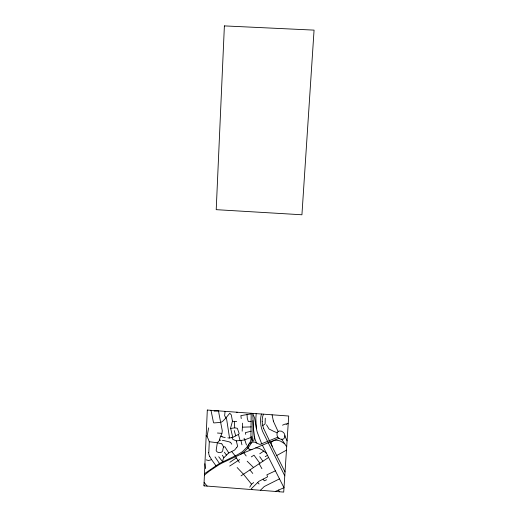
<?xml version="1.0" encoding="UTF-8"?>
<svg xmlns="http://www.w3.org/2000/svg" width="518" height="518" viewBox="0 0 518 518"><rect width="100%" height="100%" fill="white"/><g stroke="black" fill="none" stroke-linecap="round" stroke-linejoin="round"><path stroke-width="0.78" d="M208.799 452.525L209.285 441.737L208.359 439.348A22.222 20.791 19.7 0 0 207.032 436.7L208.618 427.9M254.506 436.687L253.762 440.818A0.725 0.686 12.5 0 1 253.419 440.96L253.237 440.967A1.211 1.14 12.5 0 1 252.253 440.501L251.89 439.665A13.662 12.872 11.1 0 1 251.8 439.361L251.735 439.135A20.027 18.875 10.4 0 1 251.236 436.421M227.855 437.852L228.943 437.988A3.691 3.471 15.5 0 0 229.416 437.995L232.763 437.386L230.581 428.114L232.459 421.192L231.313 414.912L229.765 413.247L225.647 418.259A14.821 14.031 18.2 0 1 225.369 418.583L222.811 421.134A6.987 6.604 17.4 0 1 221.885 421.807L220.687 422.423L213.928 422.921A1.017 0.958 17.6 0 1 213.5 422.61L211.001 410.314M242.178 431.177L242.612 423.18M225.071 411.35L224.695 415.047A8.333 7.887 15.5 0 0 224.663 415.481L224.676 415.734A0.9 0.848 16.5 0 0 224.754 415.993L225.045 416.42A12.717 12.05 15.4 0 0 225.324 416.737L226.483 418.797A18.24 17.204 18.3 0 1 226.78 420.104L229.545 437.988M265.268 418.188L265.086 423.918L262.743 425.576M256.183 413.636L255.84 418.544L256.358 428.263M223.517 447.416L223.485 447.468A5.199 4.876 15.2 0 0 222.928 449.546C223.09 452.596 219.496 453.341 217.295 452.007A1.658 1.554 16.3 0 1 217.01 451.8L216.498 451.126A4.759 4.461 16.1 0 1 216.161 450.349L217.346 442.676A0.654 0.615 16.6 0 1 217.463 442.469L217.974 442.061A4.824 4.532 17 0 0 218.874 441.194L219.166 440.773A3.717 3.49 16.9 0 0 219.477 440.073L219.82 438.513A6.158 5.782 15.7 0 1 220.014 437.878L220.882 435.994A21.853 20.565 19 0 0 221.367 434.829L221.769 433.721A8.405 7.906 17.4 0 0 221.976 432.957L222.008 432.789A12.516 11.778 17.9 0 0 222.235 430.484L219.101 414.355A98.426 93.538 4 0 1 218.771 412.354L218.557 410.871L214.083 411.162M263.448 414.167L262.717 416.42A18.797 17.787 9.1 0 0 262.212 420.182L262.218 421.354M251.023 443.576L251.366 442.961A11.448 10.768 14 0 0 251.877 441.815L252.998 435.36L252.855 420.584M249.747 487.185L251.521 484.181L253.703 482.549M218.725 456.759L222.695 461.836L222.947 459.874A16.142 15.08 13.9 0 1 223.394 458.618L223.614 458.132A3.574 3.341 15.2 0 1 223.867 457.724L228.296 453.295A4.94 4.623 14.7 0 1 228.762 452.978L234.55 450.058A2.448 2.299 14.7 0 0 234.855 449.766L235.198 449.333A17.152 16.058 12.8 0 1 235.47 448.983L236.765 447.422M236.875 447.299L237.548 446.445A0.719 0.673 14.3 0 0 237.626 446.231L236.312 440.87L232.822 439.387L231.889 437.574M204.416 475.077L209.635 470.901L218.661 464.957A72.313 66.544 11.3 0 1 222.423 462.852L244.328 452.628L278.956 438.332M260.444 490.274L264.245 486.525L279.48 478.865M204.481 473.711L218.376 464.193A56.404 52.078 12.2 0 1 220.454 463.008L237.425 454.804L241.589 452.24A26.981 25.408 16.1 0 0 243.434 450.744L245.804 448.381A41.123 38.792 17.6 0 0 247.429 446.471L250.265 441.906A12.348 11.623 14.3 0 0 250.893 439.834L251.178 413.267M259.738 453.8L263.733 451.074M229.875 462.309L236.357 457.925M240.663 454.241L243.674 452.078A26.418 24.87 15.9 0 0 245.454 450.518L246.944 449.022A32.615 30.737 16.5 0 0 251.023 443.576M241.058 475.848L268.583 457.433M229.681 466.07L239.685 459.576M288.066 423.29L286.914 423.983M251.301 456.895L253.982 455.192L259.868 463.267M265.242 456.662L267.515 455.322M276.683 455.555L286.46 450.155M282.524 425.207L284.544 424.287A3.859 3.645 8.5 0 1 286.111 424.067M232.763 437.386L238.623 434.33L239.18 433.611L237.335 428.289L234.719 427.849L230.627 428.464M275.395 470.83L266.887 474.838L267.573 476.851L258.922 481.3L251.256 488.804L251.988 489.607M266.589 479.791L264.271 480.814L263.144 479.131M277.881 437.198L260.185 444.36A4.04 3.801 11.6 0 1 259.311 444.185L257.258 443.363A3.432 3.231 11.8 0 1 256.306 442.514L254.862 438.649L253.626 429.998L252.693 413.377L254.636 418.065L256.287 427.849M275.298 491.44L283.993 487.742L262.354 445.176M251.185 437.36L245.189 439.64A16.854 15.916 14.4 0 1 242.146 440.274L236.312 440.87M237.645 412.27L236.48 412.652L236.299 412.173M215.941 465.721L211.571 459.608L208.592 460.521L206.216 459.887M251.191 421.251L249.54 421.684L248.245 421.432L247.28 418.259L247.028 414.581M251.269 431.164L245.351 432.647L245.746 434.369M251.185 413.876L240.896 415.617L241.226 418.589M251.955 449.43L249.831 449.384A1.191 1.12 12.8 0 1 249.637 449.313L249.236 449.112M242.392 427.182L251.236 426.897M255.698 447.895L258.132 448.128A7.537 7.058 12 0 1 259.337 448.497L261.603 449.65A19.36 18.091 12.4 0 1 262.717 450.349L266.492 453.315M236.674 421.503L234.253 421.464A8.923 8.45 15.4 0 1 233.437 421.38L232.459 421.192M286.111 424.08L286.227 424.087A1.522 1.444 8.4 0 0 286.927 424.009M217.437 433.016L221.872 433.378M222.371 440.423L223.472 440.553A20.455 19.114 15.7 0 1 224.067 440.637L229.014 441.796A8.987 8.424 15.5 0 1 229.461 441.964L229.869 442.132M220.83 440.248L219.47 440.086M209.285 441.737L217.327 442.741L221.633 443.842M225.201 437.49L224.074 437.315A7.019 6.611 16.1 0 1 222.164 436.81M277.201 432.718L276.664 432.53A36.221 34.453 7.9 0 1 273.731 431.352L269.03 429.008L266.505 424.799M256.824 443.052C253.496 440.876 248.886 442.327 247.889 446.354A2.137 2.007 12.8 0 0 247.844 446.769A2.739 2.571 12.7 0 0 249.177 449.197M222.183 436.758L221.613 436.467M220.843 436.059L221.477 436.396M221.762 443.9L221.808 443.926A1.807 1.696 16.2 0 1 222.105 444.127L223.685 447.183M284.68 443.777L280.808 441.297A8.146 7.653 9.6 0 0 280.063 440.973A12.031 11.286 9.8 0 0 277.143 440.3L276.528 440.248A7.893 7.414 9.8 0 0 274.229 440.417L271.736 441.828A2.506 2.357 10 0 0 271.4 442.391L271.361 442.501A3.859 3.626 9.9 0 0 271.186 443.583L272.915 447.992L285.029 471.917M247.177 461.214L253.509 467.521M257.64 482.556L259.084 484.019M237.16 467.56L243.479 474.235L251.521 484.181M204.921 463.72L205.504 468.576M204.092 482.42L207.135 486.085M231.701 451.56L235.204 455.885M249.929 469.917L252.778 473.446M203.975 485.023L204.655 485.89M243.823 452.849L246.173 455.969M259.725 456.701L262.911 461.227M215.022 456.928L219.509 463.532M281.747 439.394L286.687 446.775M235.47 456.598L239.368 462.432M206.183 435.353L207.032 436.7M231.766 444.198L231.073 443.13A3.186 2.991 15.3 0 0 230.173 442.165M211.571 459.608L209.745 456.416M222.339 455.212L223.867 457.724M278.529 490.067L279.539 491.77M228.781 452.972L225.039 446.924A0.978 0.919 15.7 0 0 224.43 446.775A1.599 1.496 15.6 0 0 223.498 447.403M259.162 463.74L261.927 468.712M284.777 475.848L262.73 431.688A26.23 24.799 8.3 0 1 262.38 430.788A45.72 43.279 5.8 0 1 261.972 429.623L261.564 428.302A27.855 26.347 8.1 0 1 260.878 425.123L260.554 421.639A27.15 25.68 8.2 0 1 261.467 414.018M272.151 446.406L263.662 428.503M284.919 436.033L287.076 440.824M278.108 431.539L273.912 422.39A9.389 8.89 8.9 0 1 273.362 420.992M261.745 443.971L257.297 432.323A40.805 38.578 7.1 0 1 256.287 427.849M244.069 438.234L244.658 439.801M244.774 439.763L246.458 445.007M234.253 430.581L235.703 435.884M238.442 434.434L240.048 440.52M240.915 440.423L241.932 444.82M272.079 414.801L273.219 420.389A18.389 17.411 7.7 0 0 273.374 420.985M234.414 421.471L234.719 427.849M263.636 428.509A24.378 23.064 8.4 0 1 262.199 421.354M209.673 456.449A9.544 8.935 16.3 0 1 208.67 452.518M226.476 454.992A13.844 12.995 14.4 0 1 224.43 452.175M284.913 435.826L284.66 437.451L283.819 438.649A3.011 2.836 9.1 0 1 282.64 439.277L280.29 439.109L278.444 437.872A5.847 5.517 8.9 0 1 277.143 435.742L276.942 433.624L277.985 431.643A3.011 2.843 9.3 0 1 279.163 431.015L281.52 431.177L283.372 432.413A5.847 5.504 9.4 0 1 284.673 434.557L284.913 435.826M207.31 410.049L203.937 485.832L283.709 492.1L288.707 416.019L207.31 410.049M224.385 25.9L216.213 209.667L301.929 214.776L314.063 30.122L224.385 25.9"/></g></svg>
